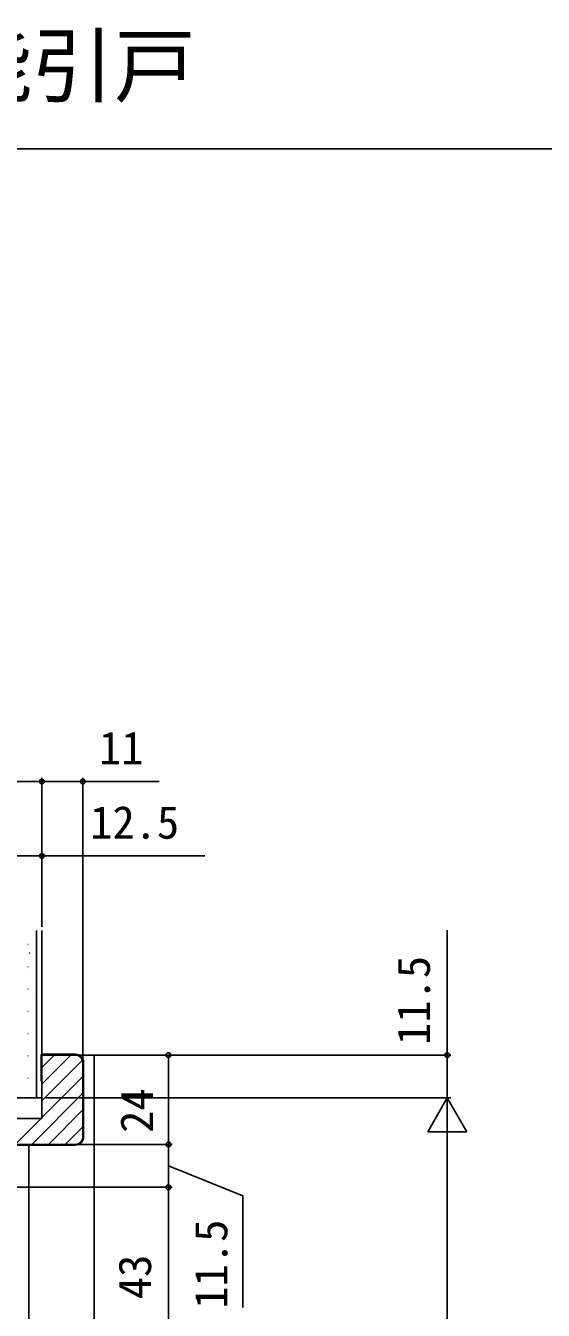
# Model space of a CAD drawing. Units: millimetres, scale not verified. Extents: x -525 to 525, y -784 to 780.
# Drawn here: x -271.4 to -132.1, y 434.4 to 779.6 of the extents above; entities that cross this region are included whole.
import ezdxf
from ezdxf.enums import TextEntityAlignment as Align

# ---------------------------------------------------------------- set-up
doc = ezdxf.new("R2010")
doc.units = ezdxf.units.MM
doc.header["$LTSCALE"] = 4
for name, color, linetype in [('0-2_USER1', 3, 'Continuous'), ('0-4_YKK_12', 2, 'Continuous'), ('0-7_YKK_D', 6, 'Continuous'), ('0-8_YKK_ZWAK', 7, 'Continuous'), ('0-9_YSS_K', 3, 'Continuous'), ('0-A_YSS_KE', 3, 'Continuous')]:
    doc.layers.add(name, color=color, linetype=linetype)
doc.styles.add('ＭＳ ゴシック', font='')
doc.styles.get('ＭＳ ゴシック').set_extended_font_data('MS Gothic')

msp = doc.modelspace()

# ---------------------------------------------------------------- linework, layer by layer
at = {"layer": '0-4_YKK_12'}
for p, q in [((-253, 503), (-258, 503)), ((-253, 295.882), (-253, 503)), ((-270.5, 296.187), (-270.5, 479))]:
    msp.add_line(p, q, dxfattribs=at)
at = {"layer": '0-7_YKK_D'}
for p, q in [((-267, 576.5), (-427, 576.5)), ((-267, 537.5), (-267, 577.5)), ((-267, 537.5), (-267, 577.5)), ((-256, 502), (-256, 577.5)), ((-267, 537.5), (-267, 557.5)), ((-257, 503), (-157, 503)), ((-257, 503), (-232, 503)), ((-233, 479), (-233, 503)), ((-266, 491.5), (-157, 491.5)), ((-266, 491.5), (-157, 491.5)), ((-158, 491.5), (-163.25, 482.407)), ((-158, 491.5), (-152.75, 482.407)), ((-158, 491.5), (-158, 473.313)), ((-163.25, 482.407), (-152.75, 482.407)), ((-158, 481), (-158, 102)), ((-257, 479), (-232, 479)), ((-257, 479), (-232, 479)), ((-233, 467.5), (-233, 479)), ((-274, 467.5), (-232, 467.5)), ((-273, 467.5), (-232, 467.5)), ((-233, 467.5), (-233, 424.5))]:
    msp.add_line(p, q, dxfattribs=at)
for points in [[(-267, 576.5), (-256, 576.5), (-235.482, 576.5)], [(-279.5, 556.5), (-267, 556.5), (-223.184, 556.5)], [(-158, 491.5), (-158, 503), (-158, 536.55)], [(-233, 473.25), (-213, 465.197), (-213, 435.197)]]:
    msp.add_lwpolyline(points, dxfattribs=at)
for centre in [(-267, 576.5), (-267, 576.5), (-256, 576.5), (-267, 556.5), (-233, 503), (-158, 503), (-233, 479), (-233, 479), (-233, 467.5), (-233, 467.5)]:
    msp.add_circle(centre, 0.637, dxfattribs=at)
at = {"layer": '0-8_YKK_ZWAK'}
msp.add_line((-525, 746.5), (525, 746.5), dxfattribs=at)
at = {"layer": '0-9_YSS_K'}
for p, q in [((-268.5, 491.5), (-268.5, 536.5)), ((-268.5, 491.5), (-268.5, 536.5)), ((-267, 536.5), (-267, 491.5)), ((-267, 536.5), (-267, 491.5)), ((-270.77, 532.692), (-270.67, 532.692)), ((-270.77, 532.692), (-270.67, 532.692)), ((-270.411, 530.343), (-270.244, 530.454)), ((-270.411, 530.343), (-270.244, 530.454)), ((-271.053, 524.745), (-271.034, 524.752)), ((-271.053, 524.745), (-271.034, 524.752)), ((-270.77, 526.712), (-270.67, 526.712)), ((-270.77, 526.712), (-270.67, 526.712)), ((-270.77, 520.732), (-270.67, 520.732)), ((-270.77, 520.732), (-270.67, 520.732)), ((-269.101, 519.755), (-269.083, 519.761)), ((-269.101, 519.755), (-269.083, 519.761)), ((-270.77, 514.752), (-270.67, 514.752)), ((-270.77, 514.752), (-270.67, 514.752)), ((-270.77, 508.772), (-270.67, 508.772)), ((-270.77, 508.772), (-270.67, 508.772)), ((-270.9, 502.072), (-270.881, 502.079)), ((-270.9, 502.072), (-270.881, 502.079)), ((-270.77, 502.792), (-270.67, 502.792)), ((-270.77, 502.792), (-270.67, 502.792)), ((-267, 499.7), (-263.7, 503)), ((-267, 495.21), (-259.21, 503)), ((-267, 490.72), (-256.099, 501.621)), ((-268.948, 497.081), (-268.929, 497.088)), ((-268.948, 497.081), (-268.929, 497.088)), ((-267, 486.229), (-256, 497.229)), ((-270.77, 496.812), (-270.67, 496.812)), ((-270.77, 496.812), (-270.67, 496.812)), ((-279.5, 491.5), (-267, 491.5)), ((-279.5, 491.5), (-267, 491.5)), ((-269.739, 479), (-256, 492.739)), ((-265.249, 479), (-256, 488.249)), ((-274.229, 479), (-267.229, 486)), ((-260.759, 479), (-256, 483.759))]:
    msp.add_line(p, q, dxfattribs=at)
at = {"layer": '0-A_YSS_KE'}
for p, q in [((-256, 501), (-256, 481)), ((-255.8, 481), (-255.8, 501))]:
    msp.add_line(p, q, dxfattribs=at)
for points in [[(-258, 503.2), (-267.2, 503.2), (-267.2, 496), (-267, 496)], [(-267, 486), (-267, 503), (-258, 503)], [(-281, 484), (-281.2, 484), (-281.2, 478.8), (-258, 478.8)], [(-258, 479), (-281, 479), (-281, 486), (-267, 486)]]:
    msp.add_lwpolyline(points, dxfattribs=at)
for centre, radius, start, end in [((-258, 501), 2.2, 0, 90), ((-258, 501), 2, 360, 90), ((-258, 481), 2, 270, 0), ((-258, 481), 2.2, 270, 0)]:
    msp.add_arc(centre, radius, start, end, dxfattribs=at)

# ---------------------------------------------------------------- texts
at = {"layer": '0-2_USER1', "style": 'ＭＳ ゴシック'}
msp.add_text('Smayell（スマエル）機能引戸', height=16.13, dxfattribs=at).set_placement((-522.462, 755.93), align=Align.BOTTOM_LEFT)
at = {"layer": '0-7_YKK_D', "style": 'ＭＳ ゴシック'}
for s, p in [('11', (-251.663, 578.5)), ('12.5', (-254.024, 558.5))]:
    msp.add_text(s, height=8.798, dxfattribs=at).set_placement(p, align=Align.BOTTOM_LEFT)
for s, p in [('11.5', (-160, 505.709)), ('24', (-234.5, 482.102)), ('11.5', (-214.5, 434.857)), ('43', (-235, 437.409))]:
    msp.add_text(s, height=8.798, rotation=90, dxfattribs=at).set_placement(p, align=Align.BOTTOM_LEFT)

doc.saveas('drawing.dxf')
